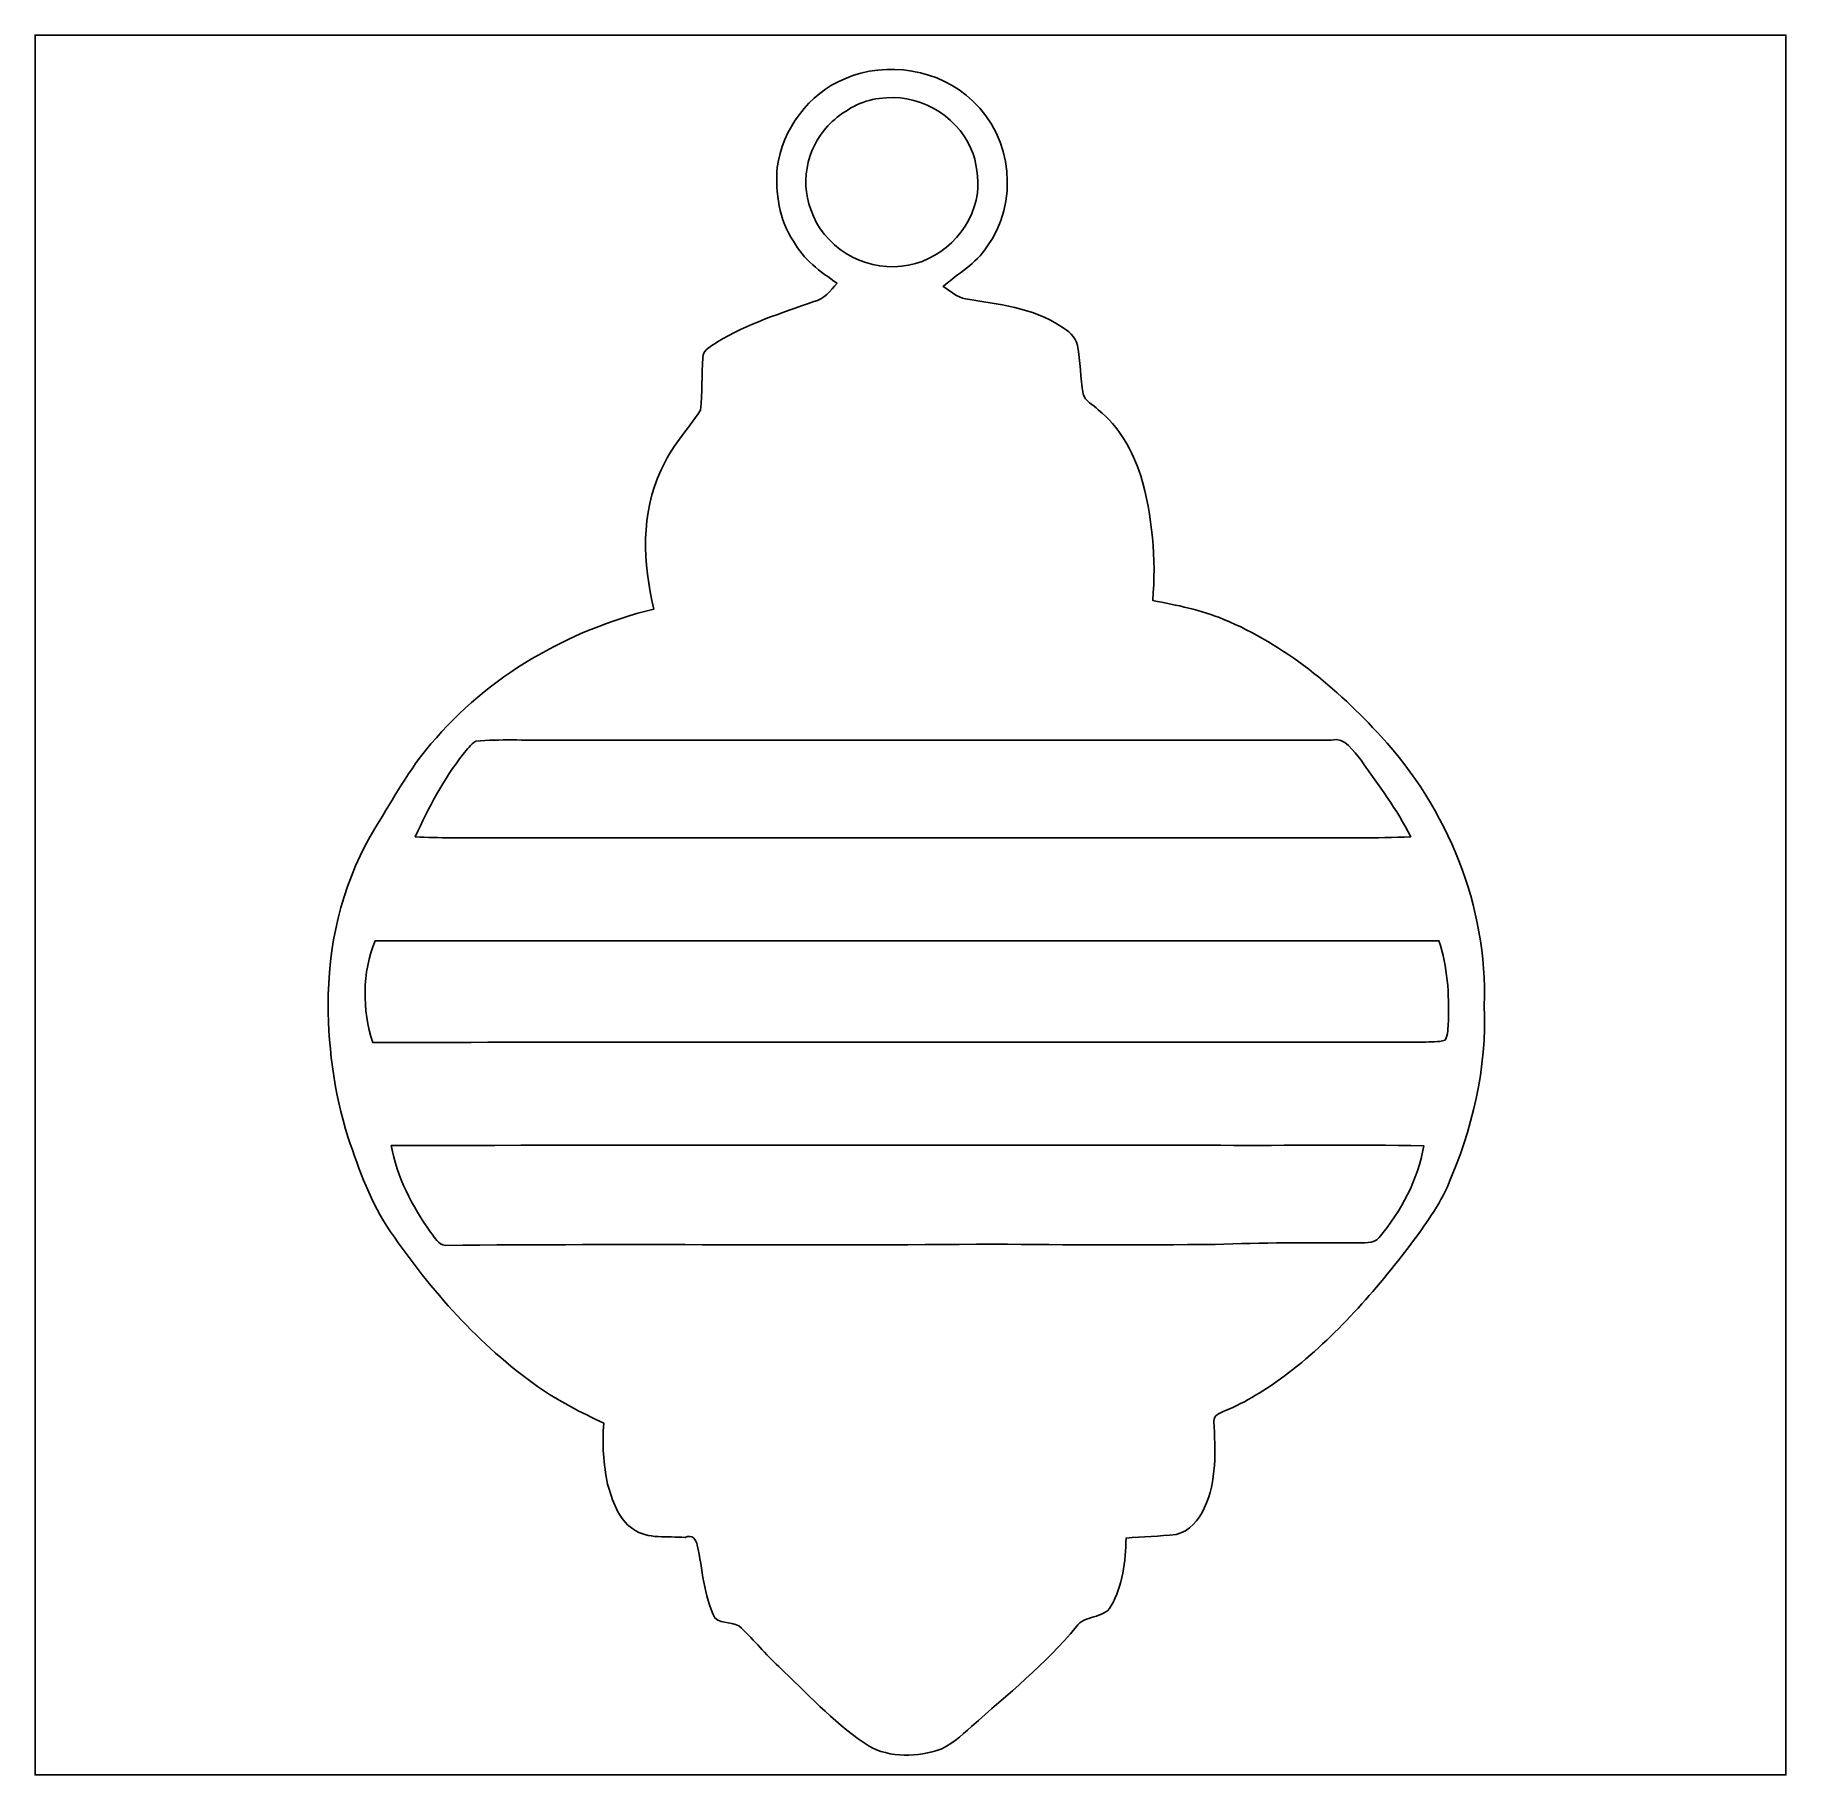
# Model space of a CAD drawing. Header units: centimetres. Extents: x -16.8 to 16.8, y -16.7 to 16.7.
import ezdxf

# ---------------------------------------------------------------- set-up
doc = ezdxf.new("R2010")
doc.units = ezdxf.units.CM
doc.header["$MEASUREMENT"] = 0
doc.layers.add('Layer 1', color=7, linetype='Continuous')

msp = doc.modelspace()

# ---------------------------------------------------------------- linework, layer by layer
at = {"layer": 'Layer 1', "color": 7}
for points, knots in [([(-16.77458, 16.66875), (-16.77458, 16.66875), (16.77458, 16.66875), (16.77458, 16.66875), (16.77458, 16.66875), (16.77458, 16.66875), (16.77458, -16.66875), (16.77458, -16.66875), (16.77458, -16.66875), (16.77458, -16.66875), (-16.77458, -16.66875), (-16.77458, -16.66875), (-16.77458, -16.66875), (-16.77458, -16.66875), (-16.77458, 16.66875), (-16.77458, 16.66875), (-16.77458, 16.66875), (-16.77458, 16.66875), (-16.77458, 16.66875), (-16.77458, 16.66875)], [0, 0, 0, 0, 0.16666667, 0.16666667, 0.16666667, 0.16666667, 0.33333333, 0.33333333, 0.33333333, 0.33333333, 0.5, 0.5, 0.5, 0.5, 0.66666667, 0.66666667, 0.66666667, 0.66666667, 1, 1, 1, 1]), ([(-1.26083, 15.83231), (-1.95333, 15.54409), (-2.44863, 14.8657), (-2.55658, 14.1284), (-2.55658, 14.1284), (-2.58339, 13.64227), (-2.52448, 13.12757), (-2.24084, 12.71693), (-2.24084, 12.71693), (-2.05281, 12.36662), (-1.72438, 12.1352), (-1.40688, 11.91331), (-1.40688, 11.91331), (-1.5307, 11.76796), (-1.65523, 11.6011), (-1.85455, 11.56088), (-1.85455, 11.56088), (-2.4825, 11.33863), (-3.12526, 11.13578), (-3.70029, 10.79182), (-3.70029, 10.79182), (-3.80753, 10.70822), (-3.97722, 10.64366), (-3.98039, 10.48456), (-3.98039, 10.48456), (-4.00438, 10.15118), (-3.98392, 9.81534), (-4.02308, 9.48231), (-4.02308, 9.48231), (-4.27038, 9.09779), (-4.60304, 8.76653), (-4.77555, 8.33543), (-4.77555, 8.33543), (-5.17737, 7.50817), (-5.12551, 6.54332), (-4.91596, 5.66984), (-4.91596, 5.66984), (-6.55532, 5.26697), (-8.10048, 4.38856), (-9.18774, 3.08504), (-9.18774, 3.08504), (-9.60861, 2.60385), (-9.906, 2.03518), (-10.24502, 1.49754), (-10.24502, 1.49754), (-10.83451, 0.53587), (-11.13437, -0.58984), (-11.15483, -1.71415), (-11.15483, -1.71415), (-11.17247, -2.64054), (-11.05464, -3.57505), (-10.77489, -4.45946), (-10.77489, -4.45946), (-10.56005, -5.08141), (-10.34309, -5.71535), (-9.9628, -6.25969), (-9.9628, -6.25969), (-9.18916, -7.38858), (-8.26417, -8.42927), (-7.14516, -9.22584), (-7.14516, -9.22584), (-6.74723, -9.50383), (-6.31331, -9.72185), (-5.87657, -9.93069), (-5.87657, -9.93069), (-5.91361, -10.32016), (-5.87834, -10.71316), (-5.80496, -11.09627), (-5.80496, -11.09627), (-5.71112, -11.40707), (-5.60564, -11.76302), (-5.32059, -11.95423), (-5.32059, -11.95423), (-5.03096, -12.16519), (-4.6549, -12.08158), (-4.32047, -12.12144), (-4.32047, -12.12144), (-4.18571, -12.04489), (-4.10669, -12.16448), (-4.08517, -12.26291), (-4.08517, -12.26291), (-3.98039, -12.72999), (-3.96981, -13.2267), (-3.74685, -13.66061), (-3.74685, -13.66061), (-3.61033, -13.79291), (-3.37397, -13.71671), (-3.23603, -13.85323), (-3.23603, -13.85323), (-2.9912, -14.091), (-2.77777, -14.35947), (-2.52448, -14.58948), (-2.52448, -14.58948), (-1.99037, -15.09077), (-1.49613, -15.64076), (-0.88829, -16.05597), (-0.88829, -16.05597), (-0.48648, -16.3382), (0.04692, -16.33185), (0.502, -16.20202), (0.502, -16.20202), (0.76517, -16.11912), (0.96626, -15.91557), (1.17193, -15.74165), (1.17193, -15.74165), (1.85843, -15.12429), (2.58692, -14.54573), (3.17676, -13.83065), (3.17676, -13.83065), (3.33269, -13.5957), (3.7024, -13.68531), (3.83963, -13.43554), (3.83963, -13.43554), (4.0707, -13.04184), (4.1215, -12.57653), (4.12926, -12.12885), (4.12926, -12.12885), (4.44959, -12.10839), (4.77061, -12.0964), (5.08952, -12.059), (5.08952, -12.059), (5.34564, -12.00362), (5.52873, -11.7856), (5.62751, -11.55453), (5.62751, -11.55453), (5.87622, -11.03947), (5.83847, -10.44716), (5.81484, -9.89365), (5.81484, -9.89365), (5.80355, -9.77089), (5.93513, -9.73102), (6.02368, -9.6901), (6.02368, -9.6901), (6.43255, -9.52747), (6.80297, -9.28476), (7.15857, -9.02935), (7.15857, -9.02935), (8.07402, -8.34072), (8.8392, -7.47571), (9.53311, -6.57013), (9.53311, -6.57013), (9.80299, -6.19866), (10.09297, -5.83318), (10.27959, -5.4102), (10.27959, -5.4102), (10.76325, -4.31694), (11.04688, -3.12349), (10.99397, -1.92264), (10.99397, -1.92264), (11.0617, -0.02752), (10.28841, 1.84326), (9.01559, 3.23003), (9.01559, 3.23003), (8.16575, 4.15537), (7.17268, 4.98757), (6.00216, 5.47194), (6.00216, 5.47194), (5.5686, 5.65785), (5.10117, 5.74428), (4.64079, 5.83424), (4.64079, 5.83424), (4.7117, 6.63469), (4.63409, 7.45314), (4.4129, 8.22572), (4.4129, 8.22572), (4.24709, 8.70091), (4.00156, 9.17116), (3.59869, 9.48725), (3.59869, 9.48725), (3.50379, 9.58744), (3.3461, 9.64918), (3.308, 9.79311), (3.308, 9.79311), (3.25614, 10.09967), (3.25261, 10.41224), (3.20075, 10.7188), (3.20075, 10.7188), (3.16512, 10.89025), (3.01766, 11.00949), (2.87443, 11.09274), (2.87443, 11.09274), (2.33504, 11.44658), (1.67746, 11.51431), (1.05586, 11.61168), (1.05586, 11.61168), (0.89006, 11.64167), (0.76447, 11.76726), (0.62442, 11.85122), (0.62442, 11.85122), (0.90664, 12.10204), (1.25906, 12.28231), (1.46368, 12.6111), (1.46368, 12.6111), (2.08174, 13.44083), (1.95192, 14.70942), (1.18992, 15.40686), (1.18992, 15.40686), (0.55386, 16.02211), (-0.45403, 16.17557), (-1.26083, 15.83231)], [0, 0, 0, 0, 0.01960784, 0.01960784, 0.01960784, 0.01960784, 0.03921569, 0.03921569, 0.03921569, 0.03921569, 0.05882353, 0.05882353, 0.05882353, 0.05882353, 0.07843137, 0.07843137, 0.07843137, 0.07843137, 0.09803922, 0.09803922, 0.09803922, 0.09803922, 0.11764706, 0.11764706, 0.11764706, 0.11764706, 0.1372549, 0.1372549, 0.1372549, 0.1372549, 0.15686275, 0.15686275, 0.15686275, 0.15686275, 0.17647059, 0.17647059, 0.17647059, 0.17647059, 0.19607843, 0.19607843, 0.19607843, 0.19607843, 0.21568627, 0.21568627, 0.21568627, 0.21568627, 0.23529412, 0.23529412, 0.23529412, 0.23529412, 0.25490196, 0.25490196, 0.25490196, 0.25490196, 0.2745098, 0.2745098, 0.2745098, 0.2745098, 0.29411765, 0.29411765, 0.29411765, 0.29411765, 0.31372549, 0.31372549, 0.31372549, 0.31372549, 0.33333333, 0.33333333, 0.33333333, 0.33333333, 0.35294118, 0.35294118, 0.35294118, 0.35294118, 0.37254902, 0.37254902, 0.37254902, 0.37254902, 0.39215686, 0.39215686, 0.39215686, 0.39215686, 0.41176471, 0.41176471, 0.41176471, 0.41176471, 0.43137255, 0.43137255, 0.43137255, 0.43137255, 0.45098039, 0.45098039, 0.45098039, 0.45098039, 0.47058824, 0.47058824, 0.47058824, 0.47058824, 0.49019608, 0.49019608, 0.49019608, 0.49019608, 0.50980392, 0.50980392, 0.50980392, 0.50980392, 0.52941176, 0.52941176, 0.52941176, 0.52941176, 0.54901961, 0.54901961, 0.54901961, 0.54901961, 0.56862745, 0.56862745, 0.56862745, 0.56862745, 0.58823529, 0.58823529, 0.58823529, 0.58823529, 0.60784314, 0.60784314, 0.60784314, 0.60784314, 0.62745098, 0.62745098, 0.62745098, 0.62745098, 0.64705882, 0.64705882, 0.64705882, 0.64705882, 0.66666667, 0.66666667, 0.66666667, 0.66666667, 0.68627451, 0.68627451, 0.68627451, 0.68627451, 0.70588235, 0.70588235, 0.70588235, 0.70588235, 0.7254902, 0.7254902, 0.7254902, 0.7254902, 0.74509804, 0.74509804, 0.74509804, 0.74509804, 0.76470588, 0.76470588, 0.76470588, 0.76470588, 0.78431373, 0.78431373, 0.78431373, 0.78431373, 0.80392157, 0.80392157, 0.80392157, 0.80392157, 0.82352941, 0.82352941, 0.82352941, 0.82352941, 0.84313725, 0.84313725, 0.84313725, 0.84313725, 0.8627451, 0.8627451, 0.8627451, 0.8627451, 0.88235294, 0.88235294, 0.88235294, 0.88235294, 0.90196078, 0.90196078, 0.90196078, 0.90196078, 0.92156863, 0.92156863, 0.92156863, 0.92156863, 0.94117647, 0.94117647, 0.94117647, 0.94117647, 0.96078431, 0.96078431, 0.96078431, 0.96078431, 1, 1, 1, 1]), ([(-0.6029, 15.45131), (0.10971, 15.57161), (0.87171, 15.15357), (1.15852, 14.49282), (1.15852, 14.49282), (1.27459, 14.22647), (1.30634, 13.92731), (1.28164, 13.63909), (1.28164, 13.63909), (1.18427, 12.91696), (0.55492, 12.30665), (-0.17427, 12.24104), (-0.17427, 12.24104), (-0.90981, 12.14649), (-1.68028, 12.61921), (-1.911, 13.32689), (-1.911, 13.32689), (-2.13148, 13.90438), (-1.95298, 14.59653), (-1.50072, 15.01211), (-1.50072, 15.01211), (-1.24636, 15.23189), (-0.94403, 15.41568), (-0.6029, 15.45131)], [0, 0, 0, 0, 0.14285714, 0.14285714, 0.14285714, 0.14285714, 0.28571429, 0.28571429, 0.28571429, 0.28571429, 0.42857143, 0.42857143, 0.42857143, 0.42857143, 0.57142857, 0.57142857, 0.57142857, 0.57142857, 0.71428571, 0.71428571, 0.71428571, 0.71428571, 1, 1, 1, 1]), ([(-8.32732, 3.13866), (-7.86342, 3.18029), (-7.39704, 3.15383), (-6.93208, 3.15771), (-6.93208, 3.15771), (-1.93393, 3.15736), (3.06458, 3.15595), (8.06274, 3.15913), (8.06274, 3.15913), (8.33967, 3.22651), (8.47831, 2.94287), (8.63177, 2.77601), (8.63177, 2.77601), (8.96796, 2.29941), (9.32251, 1.82951), (9.58638, 1.30739), (9.58638, 1.30739), (8.92528, 1.27423), (8.26347, 1.2894), (7.60236, 1.28764), (7.60236, 1.28764), (2.13431, 1.28693), (-3.33375, 1.2894), (-8.80181, 1.28623), (-8.80181, 1.28623), (-9.03076, 1.29046), (-9.25936, 1.29011), (-9.48761, 1.30845), (-9.48761, 1.30845), (-9.23608, 1.86408), (-8.94574, 2.40736), (-8.57179, 2.89137), (-8.57179, 2.89137), (-8.49524, 2.97744), (-8.42927, 3.08046), (-8.32732, 3.13866)], [0, 0, 0, 0, 0.1, 0.1, 0.1, 0.1, 0.2, 0.2, 0.2, 0.2, 0.3, 0.3, 0.3, 0.3, 0.4, 0.4, 0.4, 0.4, 0.5, 0.5, 0.5, 0.5, 0.6, 0.6, 0.6, 0.6, 0.7, 0.7, 0.7, 0.7, 0.8, 0.8, 0.8, 0.8, 1, 1, 1, 1]), ([(-10.2556, -0.68615), (-3.46251, -0.68827), (3.33057, -0.69109), (10.12331, -0.68474), (10.12331, -0.68474), (10.29617, -1.17828), (10.31593, -1.71133), (10.31064, -2.2292), (10.31064, -2.2292), (10.29194, -2.34668), (10.30746, -2.48214), (10.24255, -2.58904), (10.24255, -2.58904), (10.10955, -2.6349), (9.96209, -2.61479), (9.82592, -2.62925), (9.82592, -2.62925), (3.11644, -2.63243), (-3.59339, -2.61832), (-10.30323, -2.63596), (-10.30323, -2.63596), (-10.50678, -2.01154), (-10.51172, -1.29681), (-10.2556, -0.68615)], [0, 0, 0, 0, 0.14285714, 0.14285714, 0.14285714, 0.14285714, 0.28571429, 0.28571429, 0.28571429, 0.28571429, 0.42857143, 0.42857143, 0.42857143, 0.42857143, 0.57142857, 0.57142857, 0.57142857, 0.57142857, 0.71428571, 0.71428571, 0.71428571, 0.71428571, 1, 1, 1, 1]), ([(-9.94798, -4.60728), (-4.65067, -4.59916), (0.64699, -4.60587), (5.94431, -4.60375), (5.94431, -4.60375), (7.24041, -4.61116), (8.53652, -4.58893), (9.83262, -4.61363), (9.83262, -4.61363), (9.72538, -5.26627), (9.40082, -5.86705), (8.97996, -6.37011), (8.97996, -6.37011), (8.87236, -6.51157), (8.67057, -6.45407), (8.52064, -6.47524), (8.52064, -6.47524), (7.62635, -6.47418), (6.73206, -6.46465), (5.83882, -6.50593), (5.83882, -6.50593), (4.42277, -6.5091), (3.00673, -6.51722), (1.59103, -6.49781), (1.59103, -6.49781), (-1.90888, -6.53097), (-5.40949, -6.48511), (-8.9087, -6.52216), (-8.9087, -6.52216), (-9.05193, -6.51616), (-9.11296, -6.35917), (-9.19798, -6.27027), (-9.19798, -6.27027), (-9.54793, -5.77003), (-9.84391, -5.21511), (-9.94798, -4.60728)], [0, 0, 0, 0, 0.1, 0.1, 0.1, 0.1, 0.2, 0.2, 0.2, 0.2, 0.3, 0.3, 0.3, 0.3, 0.4, 0.4, 0.4, 0.4, 0.5, 0.5, 0.5, 0.5, 0.6, 0.6, 0.6, 0.6, 0.7, 0.7, 0.7, 0.7, 0.8, 0.8, 0.8, 0.8, 1, 1, 1, 1])]:
    msp.add_open_spline(points, degree=3, knots=knots, dxfattribs=at)
at = {"layer": 'Layer 1', "color": 250}
for points, knots in [([(-1.26083, 15.83231), (-0.45403, 16.17557), (0.55386, 16.02211), (1.18992, 15.40686), (1.18992, 15.40686), (1.95192, 14.70942), (2.08174, 13.44083), (1.46368, 12.6111), (1.46368, 12.6111), (1.25906, 12.28231), (0.90664, 12.10204), (0.62442, 11.85122), (0.62442, 11.85122), (0.76447, 11.76726), (0.89006, 11.64167), (1.05586, 11.61168), (1.05586, 11.61168), (1.67746, 11.51431), (2.33504, 11.44658), (2.87443, 11.09274), (2.87443, 11.09274), (3.01766, 11.00949), (3.16512, 10.89025), (3.20075, 10.7188), (3.20075, 10.7188), (3.25261, 10.41224), (3.25614, 10.09967), (3.308, 9.79311), (3.308, 9.79311), (3.3461, 9.64918), (3.50379, 9.58744), (3.59869, 9.48725), (3.59869, 9.48725), (4.00156, 9.17116), (4.24709, 8.70091), (4.4129, 8.22572), (4.4129, 8.22572), (4.63409, 7.45314), (4.7117, 6.63469), (4.64079, 5.83424), (4.64079, 5.83424), (5.10117, 5.74428), (5.5686, 5.65785), (6.00216, 5.47194), (6.00216, 5.47194), (7.17268, 4.98757), (8.16575, 4.15537), (9.01559, 3.23003), (9.01559, 3.23003), (10.28841, 1.84326), (11.0617, -0.02752), (10.99397, -1.92264), (10.99397, -1.92264), (11.04688, -3.12349), (10.76325, -4.31694), (10.27959, -5.4102), (10.27959, -5.4102), (10.09297, -5.83318), (9.80299, -6.19866), (9.53311, -6.57013), (9.53311, -6.57013), (8.8392, -7.47571), (8.07402, -8.34072), (7.15857, -9.02935), (7.15857, -9.02935), (6.80297, -9.28476), (6.43255, -9.52747), (6.02368, -9.6901), (6.02368, -9.6901), (5.93513, -9.73102), (5.80355, -9.77089), (5.81484, -9.89365), (5.81484, -9.89365), (5.83847, -10.44716), (5.87622, -11.03947), (5.62751, -11.55453), (5.62751, -11.55453), (5.52873, -11.7856), (5.34564, -12.00362), (5.08952, -12.059), (5.08952, -12.059), (4.77061, -12.0964), (4.44959, -12.10839), (4.12926, -12.12885), (4.12926, -12.12885), (4.1215, -12.57653), (4.0707, -13.04184), (3.83963, -13.43554), (3.83963, -13.43554), (3.7024, -13.68531), (3.33269, -13.5957), (3.17676, -13.83065), (3.17676, -13.83065), (2.58692, -14.54573), (1.85843, -15.12429), (1.17193, -15.74165), (1.17193, -15.74165), (0.96626, -15.91557), (0.76517, -16.11912), (0.502, -16.20202), (0.502, -16.20202), (0.04692, -16.33185), (-0.48648, -16.3382), (-0.88829, -16.05597), (-0.88829, -16.05597), (-1.49613, -15.64076), (-1.99037, -15.09077), (-2.52448, -14.58948), (-2.52448, -14.58948), (-2.77777, -14.35947), (-2.9912, -14.091), (-3.23603, -13.85323), (-3.23603, -13.85323), (-3.37397, -13.71671), (-3.61033, -13.79291), (-3.74685, -13.66061), (-3.74685, -13.66061), (-3.96981, -13.2267), (-3.98039, -12.72999), (-4.08517, -12.26291), (-4.08517, -12.26291), (-4.10669, -12.16448), (-4.18571, -12.04489), (-4.32047, -12.12144), (-4.32047, -12.12144), (-4.6549, -12.08158), (-5.03096, -12.16519), (-5.32059, -11.95423), (-5.32059, -11.95423), (-5.60564, -11.76302), (-5.71112, -11.40707), (-5.80496, -11.09627), (-5.80496, -11.09627), (-5.87834, -10.71316), (-5.91361, -10.32016), (-5.87657, -9.93069), (-5.87657, -9.93069), (-6.31331, -9.72185), (-6.74723, -9.50383), (-7.14516, -9.22584), (-7.14516, -9.22584), (-8.26417, -8.42927), (-9.18916, -7.38858), (-9.9628, -6.25969), (-9.9628, -6.25969), (-10.34309, -5.71535), (-10.56005, -5.08141), (-10.77489, -4.45946), (-10.77489, -4.45946), (-11.05464, -3.57505), (-11.17247, -2.64054), (-11.15483, -1.71415), (-11.15483, -1.71415), (-11.13437, -0.58984), (-10.83451, 0.53587), (-10.24502, 1.49754), (-10.24502, 1.49754), (-9.906, 2.03518), (-9.60861, 2.60385), (-9.18774, 3.08504), (-9.18774, 3.08504), (-8.10048, 4.38856), (-6.55532, 5.26697), (-4.91596, 5.66984), (-4.91596, 5.66984), (-5.12551, 6.54332), (-5.17737, 7.50817), (-4.77555, 8.33543), (-4.77555, 8.33543), (-4.60304, 8.76653), (-4.27038, 9.09779), (-4.02308, 9.48231), (-4.02308, 9.48231), (-3.98392, 9.81534), (-4.00438, 10.15118), (-3.98039, 10.48456), (-3.98039, 10.48456), (-3.97722, 10.64366), (-3.80753, 10.70822), (-3.70029, 10.79182), (-3.70029, 10.79182), (-3.12526, 11.13578), (-2.4825, 11.33863), (-1.85455, 11.56088), (-1.85455, 11.56088), (-1.65523, 11.6011), (-1.5307, 11.76796), (-1.40688, 11.91331), (-1.40688, 11.91331), (-1.72438, 12.1352), (-2.05281, 12.36662), (-2.24084, 12.71693), (-2.24084, 12.71693), (-2.52448, 13.12757), (-2.58339, 13.64227), (-2.55658, 14.1284), (-2.55658, 14.1284), (-2.44863, 14.8657), (-1.95333, 15.54409), (-1.26083, 15.83231), (-1.26083, 15.83231), (-1.26083, 15.83231), (-1.26083, 15.83231), (-1.26083, 15.83231)], [0, 0, 0, 0, 0.01923077, 0.01923077, 0.01923077, 0.01923077, 0.03846154, 0.03846154, 0.03846154, 0.03846154, 0.05769231, 0.05769231, 0.05769231, 0.05769231, 0.07692308, 0.07692308, 0.07692308, 0.07692308, 0.09615385, 0.09615385, 0.09615385, 0.09615385, 0.11538462, 0.11538462, 0.11538462, 0.11538462, 0.13461538, 0.13461538, 0.13461538, 0.13461538, 0.15384615, 0.15384615, 0.15384615, 0.15384615, 0.17307692, 0.17307692, 0.17307692, 0.17307692, 0.19230769, 0.19230769, 0.19230769, 0.19230769, 0.21153846, 0.21153846, 0.21153846, 0.21153846, 0.23076923, 0.23076923, 0.23076923, 0.23076923, 0.25, 0.25, 0.25, 0.25, 0.26923077, 0.26923077, 0.26923077, 0.26923077, 0.28846154, 0.28846154, 0.28846154, 0.28846154, 0.30769231, 0.30769231, 0.30769231, 0.30769231, 0.32692308, 0.32692308, 0.32692308, 0.32692308, 0.34615385, 0.34615385, 0.34615385, 0.34615385, 0.36538462, 0.36538462, 0.36538462, 0.36538462, 0.38461538, 0.38461538, 0.38461538, 0.38461538, 0.40384615, 0.40384615, 0.40384615, 0.40384615, 0.42307692, 0.42307692, 0.42307692, 0.42307692, 0.44230769, 0.44230769, 0.44230769, 0.44230769, 0.46153846, 0.46153846, 0.46153846, 0.46153846, 0.48076923, 0.48076923, 0.48076923, 0.48076923, 0.5, 0.5, 0.5, 0.5, 0.51923077, 0.51923077, 0.51923077, 0.51923077, 0.53846154, 0.53846154, 0.53846154, 0.53846154, 0.55769231, 0.55769231, 0.55769231, 0.55769231, 0.57692308, 0.57692308, 0.57692308, 0.57692308, 0.59615385, 0.59615385, 0.59615385, 0.59615385, 0.61538462, 0.61538462, 0.61538462, 0.61538462, 0.63461538, 0.63461538, 0.63461538, 0.63461538, 0.65384615, 0.65384615, 0.65384615, 0.65384615, 0.67307692, 0.67307692, 0.67307692, 0.67307692, 0.69230769, 0.69230769, 0.69230769, 0.69230769, 0.71153846, 0.71153846, 0.71153846, 0.71153846, 0.73076923, 0.73076923, 0.73076923, 0.73076923, 0.75, 0.75, 0.75, 0.75, 0.76923077, 0.76923077, 0.76923077, 0.76923077, 0.78846154, 0.78846154, 0.78846154, 0.78846154, 0.80769231, 0.80769231, 0.80769231, 0.80769231, 0.82692308, 0.82692308, 0.82692308, 0.82692308, 0.84615385, 0.84615385, 0.84615385, 0.84615385, 0.86538462, 0.86538462, 0.86538462, 0.86538462, 0.88461538, 0.88461538, 0.88461538, 0.88461538, 0.90384615, 0.90384615, 0.90384615, 0.90384615, 0.92307692, 0.92307692, 0.92307692, 0.92307692, 0.94230769, 0.94230769, 0.94230769, 0.94230769, 0.96153846, 0.96153846, 0.96153846, 0.96153846, 1, 1, 1, 1]), ([(-0.6029, 15.45131), (-0.94403, 15.41568), (-1.24636, 15.23189), (-1.50072, 15.01211), (-1.50072, 15.01211), (-1.95298, 14.59653), (-2.13148, 13.90438), (-1.911, 13.32689), (-1.911, 13.32689), (-1.68028, 12.61921), (-0.90981, 12.14649), (-0.17427, 12.24104), (-0.17427, 12.24104), (0.55492, 12.30665), (1.18427, 12.91696), (1.28164, 13.63909), (1.28164, 13.63909), (1.30634, 13.92731), (1.27459, 14.22647), (1.15852, 14.49282), (1.15852, 14.49282), (0.87171, 15.15357), (0.10971, 15.57161), (-0.6029, 15.45131), (-0.6029, 15.45131), (-0.6029, 15.45131), (-0.6029, 15.45131), (-0.6029, 15.45131)], [0, 0, 0, 0, 0.125, 0.125, 0.125, 0.125, 0.25, 0.25, 0.25, 0.25, 0.375, 0.375, 0.375, 0.375, 0.5, 0.5, 0.5, 0.5, 0.625, 0.625, 0.625, 0.625, 0.75, 0.75, 0.75, 0.75, 1, 1, 1, 1]), ([(-8.32732, 3.13866), (-8.42927, 3.08046), (-8.49524, 2.97744), (-8.57179, 2.89137), (-8.57179, 2.89137), (-8.94574, 2.40736), (-9.23608, 1.86408), (-9.48761, 1.30845), (-9.48761, 1.30845), (-9.25936, 1.29011), (-9.03076, 1.29046), (-8.80181, 1.28623), (-8.80181, 1.28623), (-3.33375, 1.2894), (2.13431, 1.28693), (7.60236, 1.28764), (7.60236, 1.28764), (8.26347, 1.2894), (8.92528, 1.27423), (9.58638, 1.30739), (9.58638, 1.30739), (9.32251, 1.82951), (8.96796, 2.29941), (8.63177, 2.77601), (8.63177, 2.77601), (8.47831, 2.94287), (8.33967, 3.22651), (8.06274, 3.15913), (8.06274, 3.15913), (3.06458, 3.15595), (-1.93393, 3.15736), (-6.93208, 3.15771), (-6.93208, 3.15771), (-7.39704, 3.15383), (-7.86342, 3.18029), (-8.32732, 3.13866), (-8.32732, 3.13866), (-8.32732, 3.13866), (-8.32732, 3.13866), (-8.32732, 3.13866)], [0, 0, 0, 0, 0.09090909, 0.09090909, 0.09090909, 0.09090909, 0.18181818, 0.18181818, 0.18181818, 0.18181818, 0.27272727, 0.27272727, 0.27272727, 0.27272727, 0.36363636, 0.36363636, 0.36363636, 0.36363636, 0.45454545, 0.45454545, 0.45454545, 0.45454545, 0.54545455, 0.54545455, 0.54545455, 0.54545455, 0.63636364, 0.63636364, 0.63636364, 0.63636364, 0.72727273, 0.72727273, 0.72727273, 0.72727273, 0.81818182, 0.81818182, 0.81818182, 0.81818182, 1, 1, 1, 1]), ([(-10.2556, -0.68615), (-10.51172, -1.29681), (-10.50678, -2.01154), (-10.30323, -2.63596), (-10.30323, -2.63596), (-3.59339, -2.61832), (3.11644, -2.63243), (9.82592, -2.62925), (9.82592, -2.62925), (9.96209, -2.61479), (10.10955, -2.6349), (10.24255, -2.58904), (10.24255, -2.58904), (10.30746, -2.48214), (10.29194, -2.34668), (10.31064, -2.2292), (10.31064, -2.2292), (10.31593, -1.71133), (10.29617, -1.17828), (10.12331, -0.68474), (10.12331, -0.68474), (3.33057, -0.69109), (-3.46251, -0.68827), (-10.2556, -0.68615), (-10.2556, -0.68615), (-10.2556, -0.68615), (-10.2556, -0.68615), (-10.2556, -0.68615)], [0, 0, 0, 0, 0.125, 0.125, 0.125, 0.125, 0.25, 0.25, 0.25, 0.25, 0.375, 0.375, 0.375, 0.375, 0.5, 0.5, 0.5, 0.5, 0.625, 0.625, 0.625, 0.625, 0.75, 0.75, 0.75, 0.75, 1, 1, 1, 1]), ([(-9.94798, -4.60728), (-9.84391, -5.21511), (-9.54793, -5.77003), (-9.19798, -6.27027), (-9.19798, -6.27027), (-9.11296, -6.35917), (-9.05193, -6.51616), (-8.9087, -6.52216), (-8.9087, -6.52216), (-5.40949, -6.48511), (-1.90888, -6.53097), (1.59103, -6.49781), (1.59103, -6.49781), (3.00673, -6.51722), (4.42277, -6.5091), (5.83882, -6.50593), (5.83882, -6.50593), (6.73206, -6.46465), (7.62635, -6.47418), (8.52064, -6.47524), (8.52064, -6.47524), (8.67057, -6.45407), (8.87236, -6.51157), (8.97996, -6.37011), (8.97996, -6.37011), (9.40082, -5.86705), (9.72538, -5.26627), (9.83262, -4.61363), (9.83262, -4.61363), (8.53652, -4.58893), (7.24041, -4.61116), (5.94431, -4.60375), (5.94431, -4.60375), (0.64699, -4.60587), (-4.65067, -4.59916), (-9.94798, -4.60728)], [0, 0, 0, 0, 0.1, 0.1, 0.1, 0.1, 0.2, 0.2, 0.2, 0.2, 0.3, 0.3, 0.3, 0.3, 0.4, 0.4, 0.4, 0.4, 0.5, 0.5, 0.5, 0.5, 0.6, 0.6, 0.6, 0.6, 0.7, 0.7, 0.7, 0.7, 0.8, 0.8, 0.8, 0.8, 1, 1, 1, 1])]:
    msp.add_open_spline(points, degree=3, knots=knots, dxfattribs=at)

doc.saveas('drawing.dxf')
